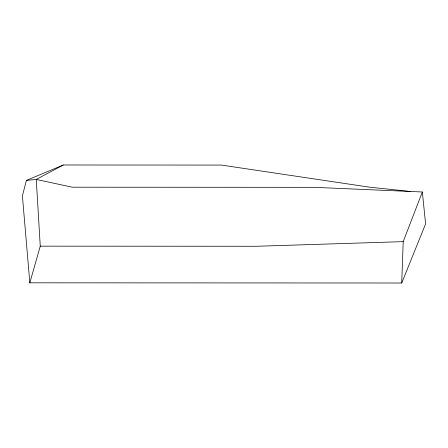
<?xml version="1.0" encoding="UTF-8"?>
<svg xmlns="http://www.w3.org/2000/svg" width="448" height="448" viewBox="0 0 448 448"><rect width="100%" height="100%" fill="white"/><g stroke="black" fill="none" stroke-linecap="round" stroke-linejoin="round"><path stroke-width="0.67" d="M401.722 283.007L403.211 241.634L422.341 191.985L313.953 187.326L72.274 187.202L36.26 179.435L26.41 180.398L22.4 195.821L29.826 282.817L401.722 283.007L425.6 223.938L422.341 191.985M29.826 282.817L40.258 246.154L36.26 179.435L63.302 164.993L221.435 165.077L369.628 187.186L410.34 191.47M26.41 180.398L63.302 164.993M403.211 241.634L256.62 246.266L40.258 246.154"/></g></svg>
